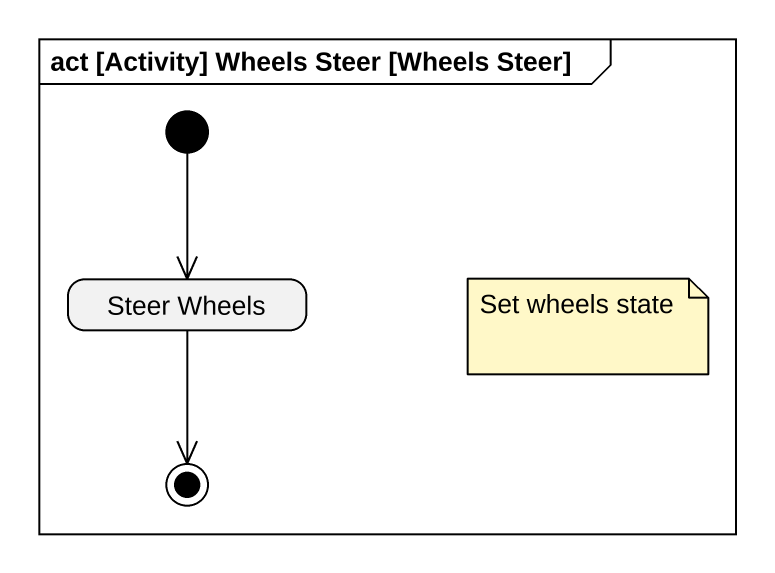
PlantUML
@startuml
mainframe act [Activity] Wheels Steer [Wheels Steer]
hide empty description
state "Steer Wheels" as Steer_Wheels
[*] --> Steer_Wheels
Steer_Wheels --> [*]
note as N1
  Set wheels state
end note
@enduml
